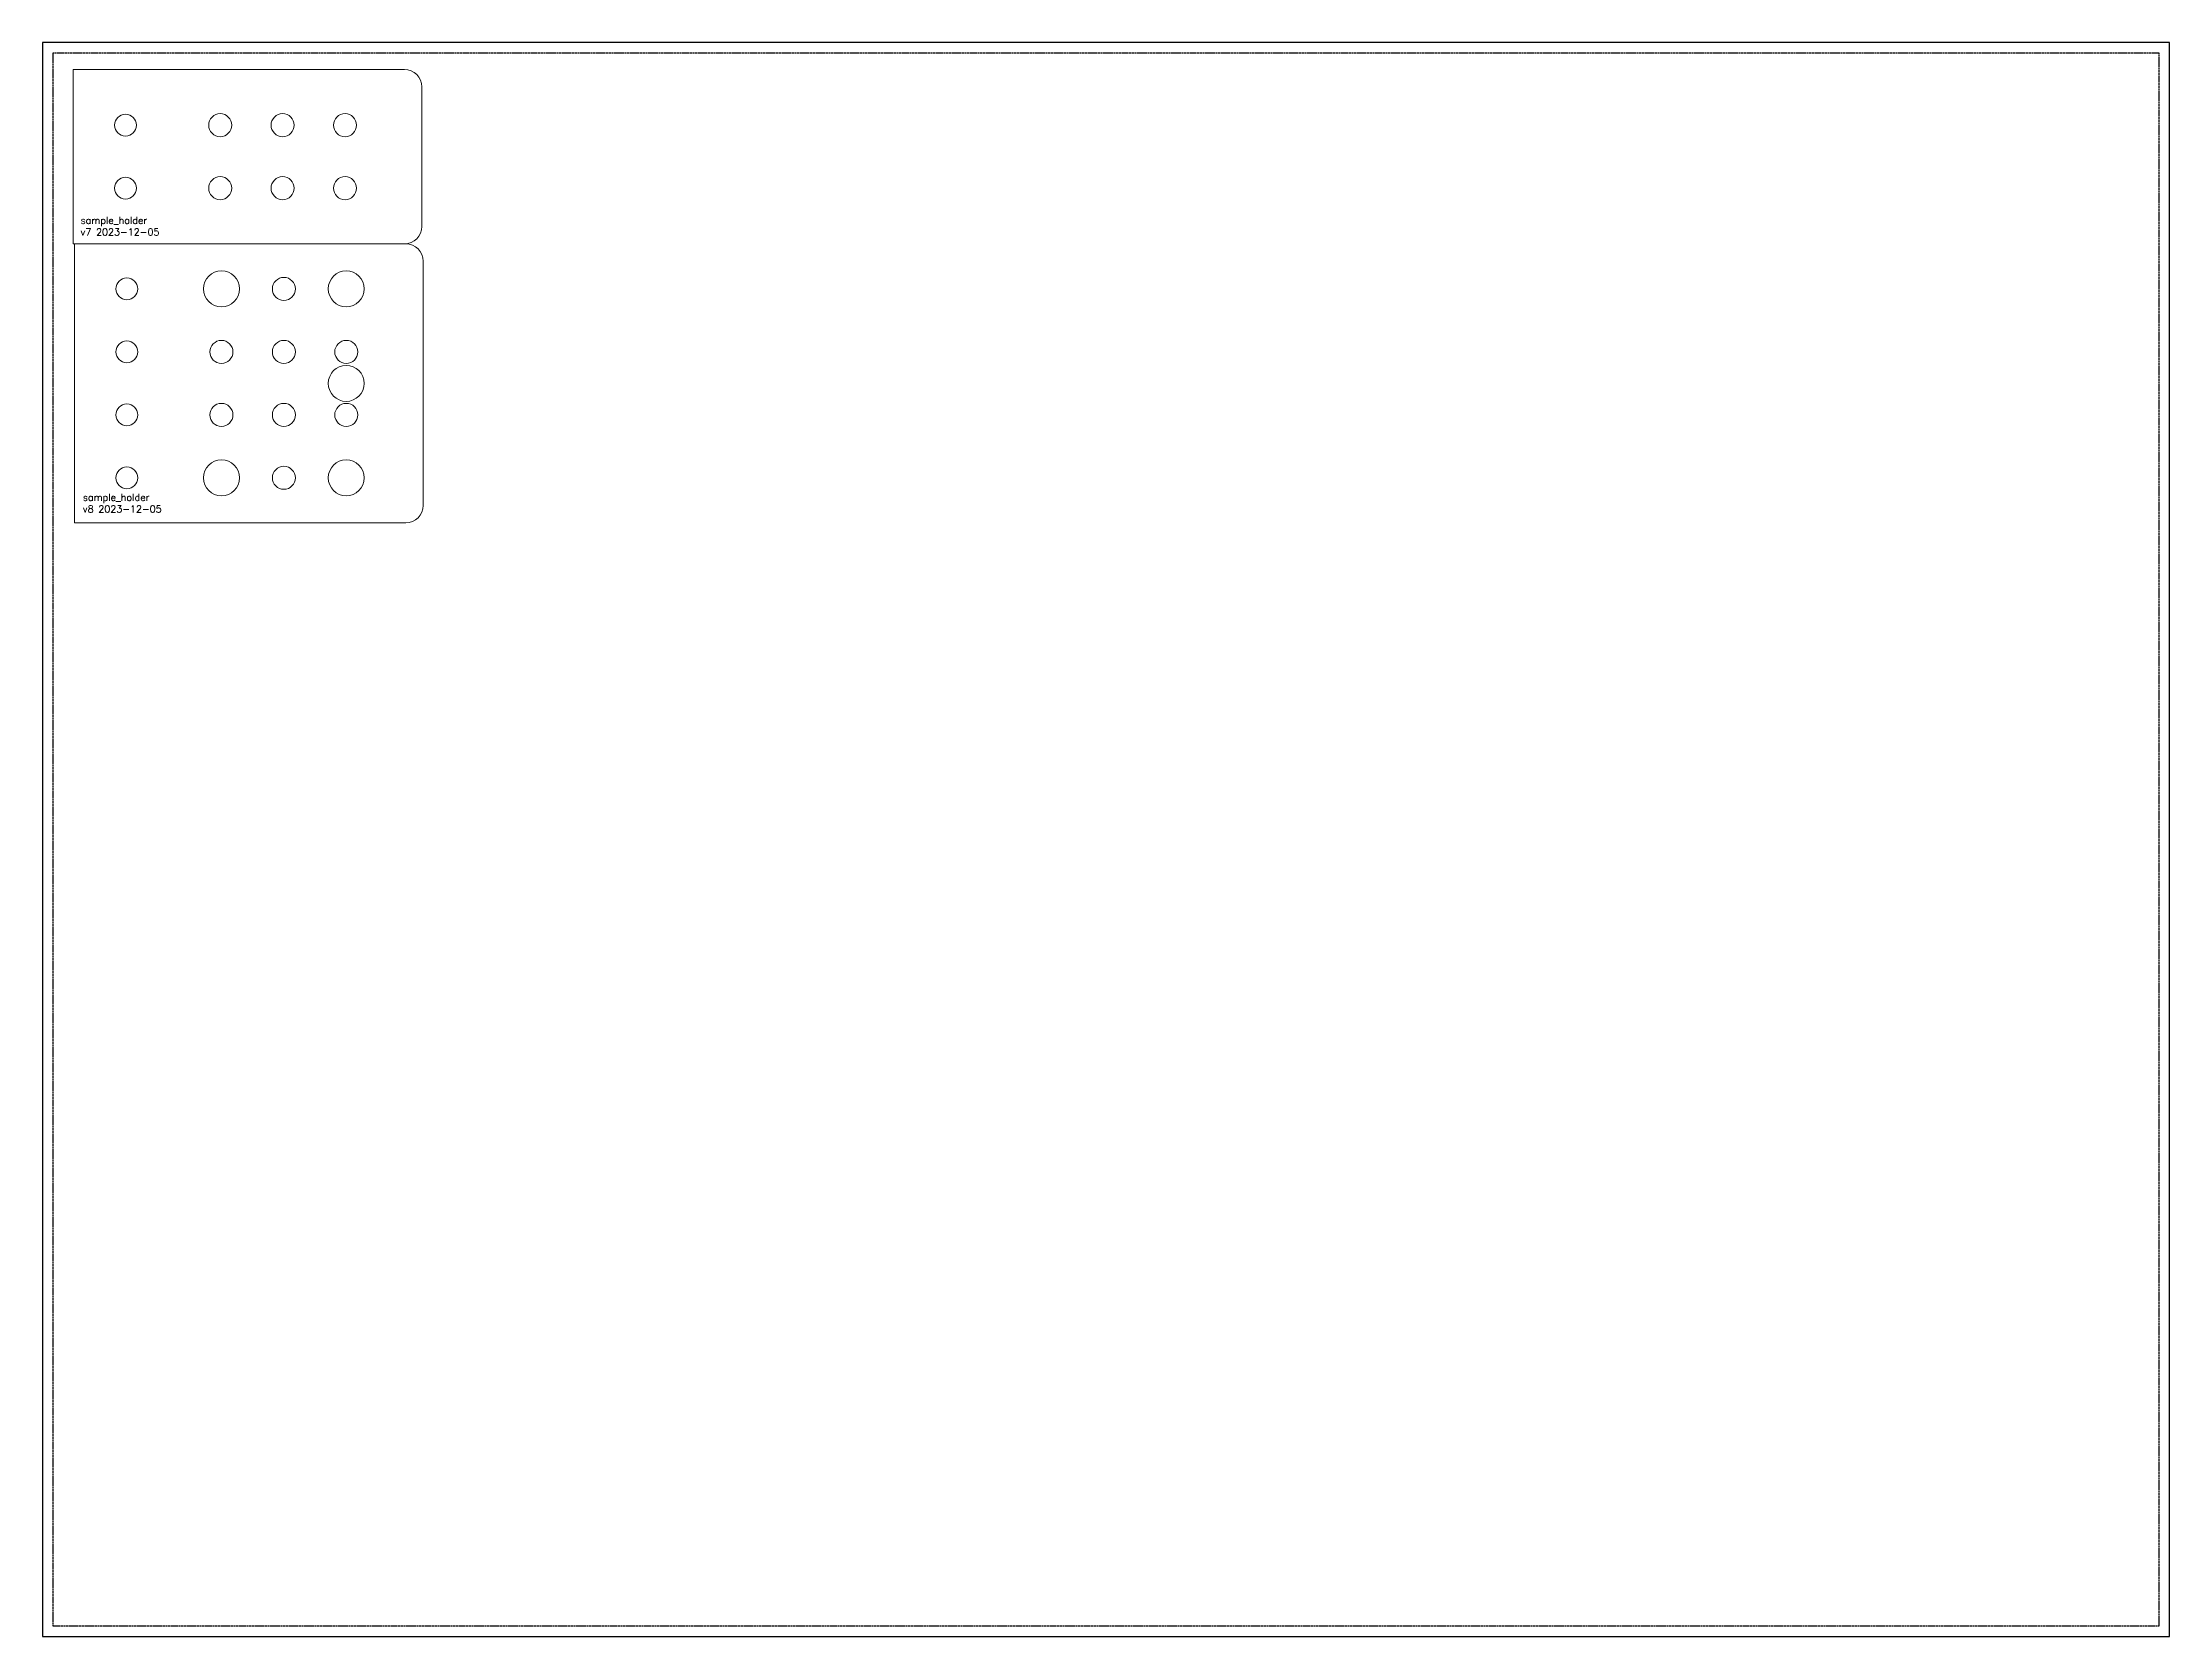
# Model space of a CAD drawing. Header units: millimetres. Extents: x 0 to 610, y 0 to 457.
import ezdxf

# ---------------------------------------------------------------- set-up
doc = ezdxf.new("R2010")
doc.units = ezdxf.units.MM
doc.header["$LTSCALE"] = 0.05
doc.linetypes.add('Dotted', pattern=[15, 12, -3])
doc.layers.get('0').update_dxf_attribs({"plot": 0})
doc.layers.add('CUT', color=1, linetype='Continuous', lineweight=0)
doc.layers.add('ETCH', color=5, linetype='Continuous', lineweight=0)
doc.styles.add('etch', font='simplex.shx', dxfattribs={"height": 1})

msp = doc.modelspace()

# ---------------------------------------------------------------- linework, layer by layer
msp.add_lwpolyline([(0, 0), (610, 0), (610, 457), (0, 457)], close=True)
at = {"linetype": 'Dotted'}
msp.add_lwpolyline([(3, 3), (607, 3), (607, 454), (3, 454)], close=True, dxfattribs=at)
at = {"layer": 'CUT'}
for p, q in [((103.8, 449.28), (8.8, 449.28)), ((8.8, 449.28), (8.8, 399.28)), ((108.8, 404.28), (108.8, 444.28)), ((8.8, 399.28), (104.17, 399.28)), ((9.17, 399.28), (9.17, 319.28)), ((109.17, 324.28), (109.17, 394.28)), ((9.17, 319.28), (104.17, 319.28))]:
    msp.add_line(p, q, dxfattribs=at)
for centre, radius in [((23.8, 433.31), 3.13), ((50.95, 433.31), 3.3), ((68.85, 433.31), 3.3), ((86.75, 433.31), 3.3), ((23.8, 415.25), 3.13), ((50.95, 415.25), 3.3), ((68.85, 415.25), 3.3), ((86.75, 415.25), 3.3), ((51.31, 386.37), 5.16), ((87.11, 386.37), 5.16), ((24.17, 386.37), 3.13), ((69.21, 386.37), 3.3), ((24.17, 368.31), 3.13), ((51.31, 368.31), 3.3), ((69.21, 368.31), 3.3), ((87.11, 368.31), 3.3), ((87.11, 359.28), 5.16), ((24.17, 350.25), 3.13), ((51.31, 350.25), 3.3), ((69.21, 350.25), 3.3), ((87.11, 350.25), 3.3), ((51.31, 332.2), 5.16), ((87.11, 332.2), 5.16), ((24.17, 332.2), 3.13), ((69.21, 332.2), 3.3)]:
    msp.add_circle(centre, radius, dxfattribs=at)
for centre, start, end in [((103.8, 444.28), 0, 90), ((103.8, 404.28), 270, 0), ((104.17, 394.28), 0, 90), ((104.17, 324.28), 270, 0)]:
    msp.add_arc(centre, 5, start, end, dxfattribs=at)

# ---------------------------------------------------------------- texts
at = {"layer": 'ETCH', "char_height": 2, "attachment_point": 1, "style": 'etch'}
for s, insert in [('sample_holder v7 2023-12-05', (10.91, 407.02)), ('sample_holder v8 2023-12-05', (11.55, 327.63))]:
    msp.add_mtext_dynamic_manual_height_columns(s, width=24.5858, gutter_width=5, heights=[0], dxfattribs=dict(at, insert=insert))

doc.saveas('drawing.dxf')
